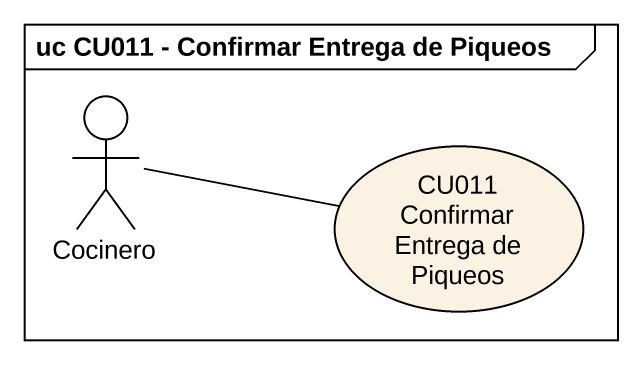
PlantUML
@startuml
mainframe uc CU011 - Confirmar Entrega de Piqueos
actor Cocinero
usecase "CU011 Confirmar Entrega de Piqueos" as CU011_Confirmar_Entrega_de
Cocinero -right- CU011_Confirmar_Entrega_de
@enduml
